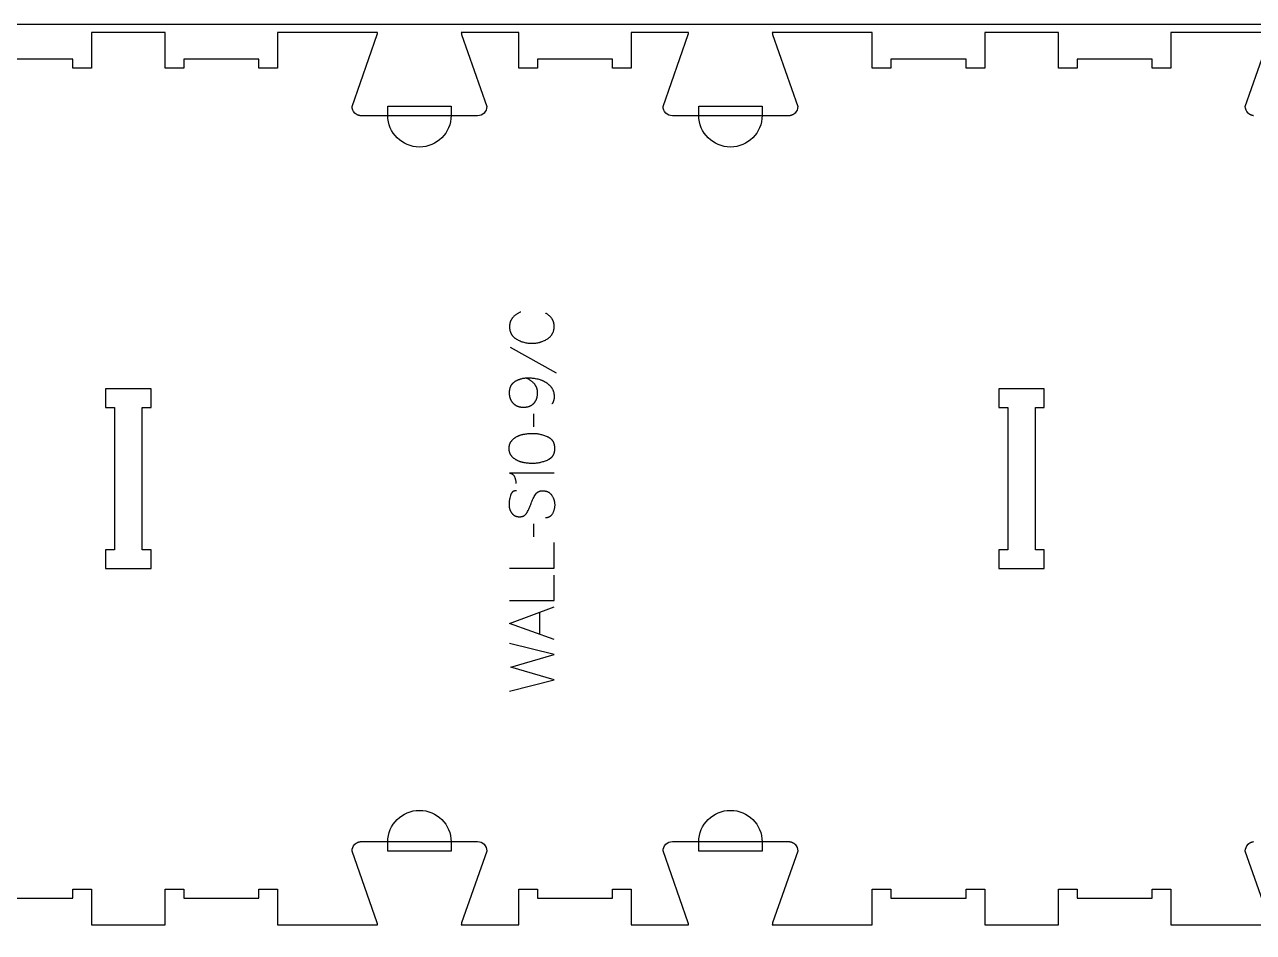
# Model space of a CAD drawing. Extents: x 5216 to 8399, y -10461 to -4867.
# Drawn here: x 6748 to 7574, y -6181 to -5571 of the extents above; entities that cross this region are included whole.
import ezdxf

# ---------------------------------------------------------------- set-up
doc = ezdxf.new("R2010")
doc.units = 0
for name, color, linetype in [('0_SHEET_SPRUCEPLY_2440X122', 1, 'CONTINUOUS'), ('1_ANYTOOL_1MMDEEP_LABELS_S', 2, 'CONTINUOUS'), ('3_ANYTOOL_CUTTHROUGH_INSID', 4, 'CONTINUOUS'), ('4_ANYTOOL_CUTTHROUGH_OUTSI', 5, 'CONTINUOUS'), ('5_ANYTOOL_HALF_MILL_9MM_IN', 3, 'CONTINUOUS')]:
    doc.layers.add(name, color=color, linetype=linetype)

msp = doc.modelspace()

# ---------------------------------------------------------------- linework, layer by layer
at = {"layer": '0_SHEET_SPRUCEPLY_2440X122'}
msp.add_lwpolyline([(5587.32, -5571.21), (5587.32, -6791.21), (8027.32, -6791.21), (8027.32, -5571.21)], close=True, dxfattribs=at)
at = {"layer": '1_ANYTOOL_1MMDEEP_LABELS_S'}
for points in [[(7081.37, -5764.29), (7080.96, -5764.45), (7080.57, -5764.62), (7080.19, -5764.8), (7079.81, -5764.99), (7079.44, -5765.19), (7079.08, -5765.4), (7078.73, -5765.62), (7078.39, -5765.84), (7078.06, -5766.08), (7077.74, -5766.33), (7077.43, -5766.59), (7077.12, -5766.86), (7076.82, -5767.14), (7076.54, -5767.43), (7076.26, -5767.73), (7075.99, -5768.04), (7075.86, -5768.19), (7075.73, -5768.35), (7075.61, -5768.52), (7075.49, -5768.68), (7075.38, -5768.85), (7075.27, -5769.01), (7075.16, -5769.18), (7075.06, -5769.36), (7074.96, -5769.53), (7074.87, -5769.71), (7074.78, -5769.89), (7074.7, -5770.07), (7074.61, -5770.25), (7074.54, -5770.44), (7074.47, -5770.63), (7074.4, -5770.82), (7074.33, -5771.01), (7074.27, -5771.2), (7074.22, -5771.4), (7074.17, -5771.6), (7074.12, -5771.8), (7074.07, -5772), (7074.03, -5772.2), (7074, -5772.41), (7073.97, -5772.62), (7073.94, -5772.83), (7073.92, -5773.04), (7073.9, -5773.26), (7073.89, -5773.48), (7073.88, -5773.7), (7073.87, -5773.92), (7073.87, -5774.14), (7073.87, -5774.49), (7073.89, -5774.82), (7073.91, -5775.16), (7073.94, -5775.48), (7073.98, -5775.8), (7074.03, -5776.12), (7074.09, -5776.43), (7074.16, -5776.74), (7074.24, -5777.04), (7074.33, -5777.33), (7074.42, -5777.62), (7074.53, -5777.91), (7074.64, -5778.19), (7074.7, -5778.32), (7074.77, -5778.46), (7074.83, -5778.59), (7074.9, -5778.73), (7074.97, -5778.86), (7075.04, -5778.99), (7075.11, -5779.12), (7075.19, -5779.25), (7075.27, -5779.38), (7075.35, -5779.5), (7075.44, -5779.63), (7075.52, -5779.75), (7075.61, -5779.87), (7075.7, -5779.99), (7075.89, -5780.23), (7076.09, -5780.46), (7076.29, -5780.68), (7076.51, -5780.9), (7076.73, -5781.12), (7076.97, -5781.33), (7077.21, -5781.53), (7077.46, -5781.73), (7077.72, -5781.93), (7077.99, -5782.12), (7078.27, -5782.3), (7078.56, -5782.48), (7079.15, -5782.82), (7079.75, -5783.14), (7080.35, -5783.43), (7080.96, -5783.71), (7081.58, -5783.96), (7082.21, -5784.19), (7082.84, -5784.4), (7083.48, -5784.58), (7084.13, -5784.75), (7084.79, -5784.89), (7085.45, -5785.01), (7086.12, -5785.11), (7086.79, -5785.19), (7087.48, -5785.24), (7088.17, -5785.27), (7088.87, -5785.29), (7089.57, -5785.27), (7090.26, -5785.24), (7090.94, -5785.19), (7091.62, -5785.11), (7092.29, -5785.01), (7092.95, -5784.88), (7093.6, -5784.74), (7093.93, -5784.66), (7094.25, -5784.57), (7094.57, -5784.48), (7094.89, -5784.38), (7095.21, -5784.28), (7095.53, -5784.17), (7095.84, -5784.06), (7096.15, -5783.94), (7096.77, -5783.68), (7097.38, -5783.4), (7097.99, -5783.1), (7098.58, -5782.78), (7099.17, -5782.44), (7099.46, -5782.25), (7099.74, -5782.07), (7100.01, -5781.88), (7100.27, -5781.68), (7100.53, -5781.47), (7100.77, -5781.26), (7101, -5781.05), (7101.23, -5780.83), (7101.44, -5780.6), (7101.65, -5780.37), (7101.85, -5780.13), (7101.94, -5780.01), (7102.03, -5779.89), (7102.12, -5779.76), (7102.21, -5779.64), (7102.3, -5779.51), (7102.38, -5779.38), (7102.46, -5779.25), (7102.54, -5779.12), (7102.62, -5778.99), (7102.69, -5778.85), (7102.77, -5778.72), (7102.84, -5778.58), (7102.97, -5778.3), (7103.09, -5778.02), (7103.21, -5777.73), (7103.31, -5777.43), (7103.41, -5777.13), (7103.5, -5776.82), (7103.57, -5776.51), (7103.64, -5776.19), (7103.7, -5775.87), (7103.75, -5775.54), (7103.79, -5775.2), (7103.83, -5774.86), (7103.85, -5774.51), (7103.86, -5774.16), (7103.87, -5773.8), (7103.86, -5773.42), (7103.84, -5773.04), (7103.83, -5772.86), (7103.81, -5772.68), (7103.79, -5772.49), (7103.77, -5772.32), (7103.74, -5772.14), (7103.71, -5771.96), (7103.67, -5771.79), (7103.64, -5771.62), (7103.6, -5771.45), (7103.56, -5771.28), (7103.51, -5771.11), (7103.46, -5770.95), (7103.41, -5770.79), (7103.35, -5770.63), (7103.29, -5770.47), (7103.23, -5770.31), (7103.17, -5770.16), (7103.1, -5770), (7103.03, -5769.85), (7102.95, -5769.7), (7102.87, -5769.55), (7102.79, -5769.41), (7102.71, -5769.26), (7102.62, -5769.12), (7102.53, -5768.98), (7102.44, -5768.84), (7102.34, -5768.71), (7102.24, -5768.57), (7102.03, -5768.31), (7101.82, -5768.05), (7101.59, -5767.79), (7101.37, -5767.54), (7101.13, -5767.3), (7100.88, -5767.06), (7100.63, -5766.83), (7100.37, -5766.6), (7100.11, -5766.38), (7099.83, -5766.16), (7099.55, -5765.95), (7099.27, -5765.74), (7098.97, -5765.54), (7098.67, -5765.35), (7098.36, -5765.16), (7098.04, -5764.97)], [(7074.34, -5787.9), (7105.11, -5805.09)], [(7083.25, -5828.4), (7082.98, -5828.4), (7082.72, -5828.39), (7082.46, -5828.38), (7082.2, -5828.36), (7081.94, -5828.33), (7081.69, -5828.3), (7081.45, -5828.27), (7081.2, -5828.23), (7080.96, -5828.18), (7080.72, -5828.13), (7080.49, -5828.07), (7080.26, -5828.01), (7080.03, -5827.94), (7079.81, -5827.87), (7079.59, -5827.79), (7079.37, -5827.71), (7079.16, -5827.62), (7078.95, -5827.53), (7078.75, -5827.43), (7078.55, -5827.32), (7078.35, -5827.21), (7078.15, -5827.09), (7077.96, -5826.97), (7077.77, -5826.84), (7077.59, -5826.71), (7077.41, -5826.58), (7077.23, -5826.43), (7077.06, -5826.28), (7076.89, -5826.13), (7076.72, -5825.97), (7076.56, -5825.81), (7076.4, -5825.64), (7076.24, -5825.46), (7076.09, -5825.28), (7075.94, -5825.1), (7075.8, -5824.92), (7075.67, -5824.74), (7075.54, -5824.55), (7075.41, -5824.36), (7075.29, -5824.16), (7075.17, -5823.96), (7075.06, -5823.76), (7074.96, -5823.56), (7074.85, -5823.35), (7074.76, -5823.15), (7074.67, -5822.93), (7074.58, -5822.72), (7074.5, -5822.5), (7074.42, -5822.28), (7074.35, -5822.06), (7074.28, -5821.83), (7074.22, -5821.6), (7074.17, -5821.37), (7074.11, -5821.14), (7074.07, -5820.9), (7074.03, -5820.66), (7073.99, -5820.41), (7073.96, -5820.17), (7073.93, -5819.92), (7073.91, -5819.67), (7073.89, -5819.41), (7073.88, -5819.15), (7073.87, -5818.89), (7073.87, -5818.63), (7073.87, -5818.29), (7073.88, -5817.96), (7073.9, -5817.63), (7073.93, -5817.31), (7073.96, -5816.99), (7074, -5816.68), (7074.05, -5816.38), (7074.11, -5816.08), (7074.17, -5815.79), (7074.24, -5815.51), (7074.32, -5815.23), (7074.41, -5814.96), (7074.5, -5814.69), (7074.6, -5814.43), (7074.71, -5814.18), (7074.83, -5813.93), (7074.89, -5813.81), (7074.95, -5813.69), (7075.01, -5813.57), (7075.08, -5813.45), (7075.15, -5813.34), (7075.22, -5813.22), (7075.29, -5813.11), (7075.37, -5813), (7075.44, -5812.89), (7075.52, -5812.79), (7075.6, -5812.68), (7075.68, -5812.57), (7075.76, -5812.47), (7075.85, -5812.37), (7075.94, -5812.27), (7076.02, -5812.17), (7076.12, -5812.07), (7076.21, -5811.98), (7076.3, -5811.89), (7076.4, -5811.79), (7076.5, -5811.7), (7076.6, -5811.61), (7076.7, -5811.53), (7076.8, -5811.44), (7077.02, -5811.27), (7077.24, -5811.11), (7077.47, -5810.96), (7077.7, -5810.81), (7077.94, -5810.66), (7078.19, -5810.52), (7078.43, -5810.39), (7078.68, -5810.26), (7078.93, -5810.13), (7079.18, -5810.01), (7079.43, -5809.9), (7079.69, -5809.79), (7079.94, -5809.68), (7080.2, -5809.58), (7080.46, -5809.48), (7080.73, -5809.38), (7080.99, -5809.29), (7081.26, -5809.21), (7081.53, -5809.13), (7081.8, -5809.06), (7082.35, -5808.92), (7082.91, -5808.8), (7083.47, -5808.7), (7084.05, -5808.62), (7084.63, -5808.55), (7085.22, -5808.51), (7085.82, -5808.48), (7086.42, -5808.47), (7087.06, -5808.48), (7087.73, -5808.51), (7088.42, -5808.56), (7089.15, -5808.62), (7089.86, -5808.7), (7090.52, -5808.79), (7091.13, -5808.88), (7092.32, -5809.1), (7092.94, -5809.24), (7093.54, -5809.39), (7094.13, -5809.56), (7094.71, -5809.75), (7095, -5809.85), (7095.28, -5809.96), (7095.56, -5810.07), (7095.83, -5810.19), (7096.11, -5810.31), (7096.38, -5810.43), (7096.65, -5810.56), (7096.91, -5810.7), (7097.17, -5810.83), (7097.43, -5810.98), (7097.69, -5811.13), (7097.94, -5811.28), (7098.19, -5811.44), (7098.44, -5811.6), (7098.68, -5811.76), (7098.92, -5811.93), (7099.16, -5812.11), (7099.4, -5812.29), (7099.63, -5812.48), (7099.86, -5812.66), (7100.09, -5812.86), (7100.31, -5813.06), (7100.53, -5813.26), (7100.74, -5813.47), (7100.95, -5813.67), (7101.14, -5813.89), (7101.33, -5814.1), (7101.52, -5814.32), (7101.7, -5814.54), (7101.87, -5814.76), (7102.03, -5814.99), (7102.19, -5815.22), (7102.34, -5815.45), (7102.48, -5815.69), (7102.61, -5815.93), (7102.74, -5816.17), (7102.86, -5816.42), (7102.98, -5816.67), (7103.09, -5816.92), (7103.19, -5817.17), (7103.28, -5817.43), (7103.37, -5817.69), (7103.45, -5817.96), (7103.52, -5818.23), (7103.59, -5818.5), (7103.64, -5818.77), (7103.7, -5819.05), (7103.74, -5819.33), (7103.78, -5819.61), (7103.81, -5819.9), (7103.84, -5820.19), (7103.85, -5820.48), (7103.86, -5820.77), (7103.87, -5821.07), (7103.86, -5821.42), (7103.84, -5821.77), (7103.83, -5821.94), (7103.81, -5822.11), (7103.8, -5822.28), (7103.77, -5822.44), (7103.75, -5822.61), (7103.72, -5822.77), (7103.69, -5822.93), (7103.66, -5823.1), (7103.62, -5823.26), (7103.58, -5823.42), (7103.54, -5823.57), (7103.49, -5823.73), (7103.44, -5823.88), (7103.39, -5824.04), (7103.34, -5824.19), (7103.28, -5824.34), (7103.22, -5824.49), (7103.16, -5824.64), (7103.09, -5824.78), (7103.02, -5824.93), (7102.95, -5825.07), (7102.88, -5825.22), (7102.8, -5825.36), (7102.72, -5825.5), (7102.64, -5825.63), (7102.55, -5825.77), (7102.46, -5825.91), (7102.37, -5826.04)], [(7085.01, -5808.51), (7085.36, -5808.65), (7085.71, -5808.8), (7086.05, -5808.97), (7086.39, -5809.14), (7086.73, -5809.33), (7087.06, -5809.52), (7087.39, -5809.73), (7087.72, -5809.95), (7088.04, -5810.18), (7088.35, -5810.42), (7088.67, -5810.68), (7088.98, -5810.94), (7089.28, -5811.22), (7089.58, -5811.5), (7089.88, -5811.8), (7090.17, -5812.11), (7090.32, -5812.27), (7090.46, -5812.44), (7090.59, -5812.6), (7090.72, -5812.77), (7090.85, -5812.94), (7090.97, -5813.11), (7091.08, -5813.29), (7091.2, -5813.47), (7091.3, -5813.65), (7091.41, -5813.84), (7091.5, -5814.02), (7091.6, -5814.22), (7091.69, -5814.41), (7091.77, -5814.61), (7091.85, -5814.8), (7091.93, -5815.01), (7092, -5815.21), (7092.06, -5815.42), (7092.12, -5815.63), (7092.18, -5815.84), (7092.23, -5816.06), (7092.28, -5816.28), (7092.33, -5816.5), (7092.36, -5816.73), (7092.4, -5816.95), (7092.43, -5817.19), (7092.45, -5817.42), (7092.47, -5817.65), (7092.49, -5817.89), (7092.5, -5818.14), (7092.51, -5818.38), (7092.51, -5818.63), (7092.51, -5818.89), (7092.5, -5819.16), (7092.49, -5819.42), (7092.47, -5819.68), (7092.45, -5819.93), (7092.42, -5820.18), (7092.39, -5820.43), (7092.36, -5820.67), (7092.32, -5820.92), (7092.27, -5821.16), (7092.22, -5821.39), (7092.17, -5821.63), (7092.11, -5821.86), (7092.05, -5822.08), (7091.98, -5822.31), (7091.9, -5822.53), (7091.83, -5822.75), (7091.74, -5822.96), (7091.66, -5823.17), (7091.56, -5823.38), (7091.47, -5823.59), (7091.37, -5823.79), (7091.26, -5823.99), (7091.15, -5824.19), (7091.03, -5824.38), (7090.91, -5824.57), (7090.79, -5824.76), (7090.66, -5824.95), (7090.52, -5825.13), (7090.38, -5825.31), (7090.24, -5825.48), (7090.09, -5825.66), (7089.94, -5825.83), (7089.78, -5825.99), (7089.62, -5826.15), (7089.45, -5826.3), (7089.28, -5826.45), (7089.11, -5826.59), (7088.93, -5826.73), (7088.75, -5826.86), (7088.57, -5826.98), (7088.38, -5827.1), (7088.19, -5827.22), (7087.99, -5827.33), (7087.79, -5827.43), (7087.59, -5827.53), (7087.38, -5827.63), (7087.17, -5827.71), (7086.95, -5827.8), (7086.73, -5827.87), (7086.51, -5827.95), (7086.28, -5828.01), (7086.05, -5828.08), (7085.82, -5828.13), (7085.58, -5828.18), (7085.34, -5828.23), (7085.09, -5828.27), (7084.84, -5828.3), (7084.58, -5828.33), (7084.33, -5828.36), (7084.06, -5828.38), (7083.8, -5828.39), (7083.53, -5828.4), (7083.25, -5828.4)], [(7089.98, -5832.69), (7090.07, -5841.47)], [(7103.87, -5872.41), (7073.82, -5872.41), (7073.98, -5872.43), (7074.12, -5872.46), (7074.27, -5872.49), (7074.41, -5872.52), (7074.55, -5872.56), (7074.69, -5872.6), (7074.82, -5872.64), (7074.95, -5872.69), (7075.08, -5872.74), (7075.21, -5872.8), (7075.27, -5872.83), (7075.33, -5872.86), (7075.39, -5872.89), (7075.45, -5872.92), (7075.51, -5872.96), (7075.57, -5872.99), (7075.62, -5873.03), (7075.68, -5873.06), (7075.73, -5873.1), (7075.79, -5873.14), (7075.84, -5873.18), (7075.9, -5873.22), (7075.95, -5873.26), (7076, -5873.3), (7076.05, -5873.34), (7076.1, -5873.39), (7076.15, -5873.43), (7076.2, -5873.48), (7076.25, -5873.53), (7076.3, -5873.58), (7076.35, -5873.63), (7076.39, -5873.68), (7076.48, -5873.78), (7076.57, -5873.89), (7076.66, -5874), (7076.74, -5874.11), (7076.82, -5874.23), (7076.89, -5874.35), (7076.97, -5874.48), (7077.04, -5874.61), (7077.11, -5874.75), (7077.17, -5874.89), (7077.23, -5875.03), (7077.35, -5875.32), (7077.46, -5875.6), (7077.56, -5875.89), (7077.65, -5876.17), (7077.74, -5876.45), (7077.82, -5876.73), (7077.89, -5877), (7077.95, -5877.28), (7078.01, -5877.55), (7078.06, -5877.82), (7078.1, -5878.09), (7078.14, -5878.36), (7078.16, -5878.62), (7078.18, -5878.88), (7078.19, -5879.14), (7078.2, -5879.4)], [(7078.45, -5884.29), (7078.26, -5884.29), (7078.17, -5884.29), (7078.08, -5884.3), (7077.99, -5884.31), (7077.9, -5884.31), (7077.81, -5884.32), (7077.72, -5884.34), (7077.64, -5884.35), (7077.55, -5884.37), (7077.47, -5884.38), (7077.39, -5884.4), (7077.3, -5884.42), (7077.22, -5884.44), (7077.14, -5884.47), (7077.06, -5884.49), (7076.98, -5884.52), (7076.91, -5884.54), (7076.83, -5884.57), (7076.76, -5884.61), (7076.68, -5884.64), (7076.61, -5884.67), (7076.54, -5884.71), (7076.47, -5884.75), (7076.4, -5884.79), (7076.33, -5884.83), (7076.26, -5884.87), (7076.19, -5884.91), (7076.13, -5884.96), (7076.06, -5885.01), (7076, -5885.05), (7075.93, -5885.11), (7075.87, -5885.16), (7075.81, -5885.21), (7075.75, -5885.27), (7075.69, -5885.32), (7075.64, -5885.38), (7075.58, -5885.44), (7075.52, -5885.5), (7075.47, -5885.57), (7075.42, -5885.63), (7075.36, -5885.7), (7075.31, -5885.77), (7075.26, -5885.84), (7075.21, -5885.91), (7075.16, -5885.98), (7075.12, -5886.05), (7075.07, -5886.13), (7075.02, -5886.21), (7074.98, -5886.29), (7074.94, -5886.37), (7074.89, -5886.45), (7074.81, -5886.62), (7074.74, -5886.8), (7074.66, -5886.98), (7074.59, -5887.17), (7074.53, -5887.36), (7074.47, -5887.56), (7074.25, -5888.38), (7074.05, -5889.18), (7073.89, -5889.96), (7073.76, -5890.73), (7073.7, -5891.11), (7073.66, -5891.49), (7073.62, -5891.86), (7073.58, -5892.23), (7073.56, -5892.59), (7073.54, -5892.96), (7073.53, -5893.32), (7073.52, -5893.67), (7073.53, -5893.87), (7073.53, -5894.06), (7073.54, -5894.25), (7073.55, -5894.44), (7073.57, -5894.63), (7073.59, -5894.82), (7073.61, -5895.01), (7073.64, -5895.2), (7073.67, -5895.38), (7073.7, -5895.56), (7073.74, -5895.75), (7073.78, -5895.93), (7073.82, -5896.11), (7073.87, -5896.29), (7073.92, -5896.46), (7073.98, -5896.64), (7074.04, -5896.81), (7074.1, -5896.99), (7074.17, -5897.16), (7074.24, -5897.33), (7074.31, -5897.5), (7074.39, -5897.67), (7074.47, -5897.84), (7074.55, -5898), (7074.64, -5898.17), (7074.73, -5898.33), (7074.82, -5898.49), (7074.92, -5898.65), (7075.02, -5898.81), (7075.13, -5898.97), (7075.23, -5899.13), (7075.35, -5899.29), (7075.46, -5899.44), (7075.58, -5899.59), (7075.7, -5899.73), (7075.83, -5899.87), (7075.95, -5900), (7076.08, -5900.13), (7076.22, -5900.25), (7076.35, -5900.37), (7076.49, -5900.49), (7076.64, -5900.6), (7076.78, -5900.7), (7076.93, -5900.8), (7077.08, -5900.89), (7077.24, -5900.98), (7077.4, -5901.07), (7077.56, -5901.15), (7077.72, -5901.23), (7077.89, -5901.3), (7078.06, -5901.36), (7078.23, -5901.42), (7078.41, -5901.48), (7078.59, -5901.53), (7078.77, -5901.57), (7078.96, -5901.62), (7079.15, -5901.65), (7079.34, -5901.68), (7079.53, -5901.71), (7079.73, -5901.73), (7079.93, -5901.75), (7080.14, -5901.76), (7080.34, -5901.77), (7080.55, -5901.77), (7080.77, -5901.77), (7080.98, -5901.76), (7081.19, -5901.75), (7081.39, -5901.73), (7081.59, -5901.7), (7081.79, -5901.67), (7081.98, -5901.64), (7082.17, -5901.59), (7082.36, -5901.55), (7082.54, -5901.5), (7082.72, -5901.44), (7082.89, -5901.37), (7082.98, -5901.34), (7083.06, -5901.3), (7083.15, -5901.27), (7083.23, -5901.23), (7083.31, -5901.19), (7083.39, -5901.15), (7083.47, -5901.11), (7083.55, -5901.06), (7083.63, -5901.02), (7083.71, -5900.97), (7083.79, -5900.93), (7083.86, -5900.88), (7083.94, -5900.83), (7084.01, -5900.77), (7084.08, -5900.72), (7084.16, -5900.67), (7084.23, -5900.61), (7084.3, -5900.55), (7084.37, -5900.49), (7084.43, -5900.43), (7084.5, -5900.37), (7084.57, -5900.31), (7084.63, -5900.25), (7084.7, -5900.18), (7084.83, -5900.04), (7084.95, -5899.9), (7085.07, -5899.76), (7085.18, -5899.61), (7085.3, -5899.45), (7085.4, -5899.29), (7085.51, -5899.12), (7085.61, -5898.94), (7086, -5898.23), (7086.38, -5897.5), (7086.75, -5896.75), (7087.1, -5895.99), (7087.45, -5895.21), (7087.78, -5894.41), (7088.11, -5893.6), (7088.42, -5892.77), (7088.73, -5891.95), (7089.06, -5891.14), (7089.4, -5890.35), (7089.76, -5889.59), (7090.14, -5888.84), (7090.53, -5888.12), (7090.93, -5887.41), (7091.35, -5886.73), (7091.46, -5886.56), (7091.57, -5886.4), (7091.69, -5886.25), (7091.75, -5886.17), (7091.81, -5886.1), (7091.87, -5886.03), (7091.94, -5885.96), (7092, -5885.89), (7092.07, -5885.82), (7092.13, -5885.76), (7092.2, -5885.69), (7092.27, -5885.63), (7092.34, -5885.57), (7092.41, -5885.51), (7092.48, -5885.45), (7092.55, -5885.39), (7092.62, -5885.33), (7092.69, -5885.28), (7092.77, -5885.23), (7092.85, -5885.18), (7092.92, -5885.13), (7093, -5885.08), (7093.08, -5885.03), (7093.16, -5884.98), (7093.24, -5884.94), (7093.32, -5884.9), (7093.4, -5884.86), (7093.49, -5884.82), (7093.57, -5884.78), (7093.66, -5884.74), (7093.74, -5884.71), (7093.83, -5884.67), (7093.92, -5884.64), (7094.01, -5884.61), (7094.1, -5884.58), (7094.19, -5884.55), (7094.28, -5884.53), (7094.47, -5884.48), (7094.66, -5884.43), (7094.86, -5884.4), (7095.06, -5884.37), (7095.26, -5884.34), (7095.47, -5884.32), (7095.68, -5884.31), (7095.9, -5884.3), (7096.11, -5884.3), (7096.34, -5884.3), (7096.56, -5884.31), (7096.8, -5884.33), (7097.03, -5884.35), (7097.25, -5884.38), (7097.48, -5884.41), (7097.7, -5884.44), (7097.91, -5884.48), (7098.13, -5884.53), (7098.34, -5884.58), (7098.54, -5884.64), (7098.74, -5884.7), (7098.94, -5884.77), (7099.13, -5884.84), (7099.32, -5884.92), (7099.51, -5885), (7099.69, -5885.08), (7099.87, -5885.17), (7100.05, -5885.27), (7100.22, -5885.37), (7100.39, -5885.48), (7100.55, -5885.59), (7100.71, -5885.71), (7100.87, -5885.83), (7101.02, -5885.96), (7101.17, -5886.09), (7101.32, -5886.22), (7101.46, -5886.37), (7101.6, -5886.51), (7101.73, -5886.67), (7101.86, -5886.82), (7101.99, -5886.98), (7102.11, -5887.15), (7102.23, -5887.32), (7102.35, -5887.5), (7102.57, -5887.86), (7102.77, -5888.22), (7102.97, -5888.59), (7103.15, -5888.96), (7103.31, -5889.34), (7103.46, -5889.72), (7103.53, -5889.91), (7103.6, -5890.1), (7103.66, -5890.29), (7103.72, -5890.48), (7103.78, -5890.68), (7103.83, -5890.87), (7103.88, -5891.07), (7103.93, -5891.26), (7103.97, -5891.46), (7104.01, -5891.66), (7104.05, -5891.86), (7104.08, -5892.06), (7104.11, -5892.26), (7104.13, -5892.46), (7104.17, -5892.87), (7104.2, -5893.28), (7104.21, -5893.69), (7104.21, -5894.11), (7104.2, -5894.51), (7104.17, -5894.92), (7104.13, -5895.32), (7104.08, -5895.71), (7104.01, -5896.1), (7103.94, -5896.49), (7103.85, -5896.87), (7103.74, -5897.25), (7103.63, -5897.62), (7103.5, -5897.99), (7103.36, -5898.35), (7103.2, -5898.71), (7103.04, -5899.06), (7102.86, -5899.41), (7102.67, -5899.76), (7102.57, -5899.93), (7102.46, -5900.09), (7102.36, -5900.25), (7102.25, -5900.4), (7102.13, -5900.55), (7102.02, -5900.69), (7101.9, -5900.83), (7101.78, -5900.96), (7101.66, -5901.08), (7101.53, -5901.2), (7101.4, -5901.32), (7101.27, -5901.43), (7101.2, -5901.48), (7101.13, -5901.53), (7101.06, -5901.58), (7100.99, -5901.63), (7100.92, -5901.68), (7100.85, -5901.73), (7100.78, -5901.77), (7100.71, -5901.81), (7100.63, -5901.86), (7100.56, -5901.9), (7100.48, -5901.94), (7100.41, -5901.97), (7100.33, -5902.01), (7100.26, -5902.05), (7100.18, -5902.08), (7100.1, -5902.11), (7100.02, -5902.15), (7099.94, -5902.18), (7099.86, -5902.2), (7099.78, -5902.23), (7099.61, -5902.28), (7099.44, -5902.33), (7099.27, -5902.37), (7099.1, -5902.4), (7098.92, -5902.43), (7098.74, -5902.46), (7098.56, -5902.48), (7098.38, -5902.49), (7098.19, -5902.5), (7098, -5902.5)], [(7089.98, -5906.53), (7090.07, -5915.31)], [(7073.87, -5936.27), (7103.87, -5936.27), (7103.87, -5919.17)], [(7073.87, -5958.09), (7103.87, -5958.09), (7103.87, -5940.99)], [(7103.87, -5984.31), (7073.87, -5973.43), (7103.87, -5962.37)], [(7094.31, -5980.84), (7094.31, -5965.93)], [(7073.87, -6019.03), (7103.87, -6011.31), (7074.77, -6002.87), (7103.87, -5994.39), (7073.87, -5986.89)]]:
    msp.add_lwpolyline(points, dxfattribs=at)
msp.add_lwpolyline([(7073.61, -5855.91), (7073.62, -5855.54), (7073.63, -5855.18), (7073.65, -5855), (7073.66, -5854.83), (7073.68, -5854.65), (7073.71, -5854.48), (7073.73, -5854.31), (7073.76, -5854.14), (7073.79, -5853.97), (7073.82, -5853.81), (7073.86, -5853.65), (7073.9, -5853.49), (7073.94, -5853.33), (7073.99, -5853.17), (7074.04, -5853.02), (7074.09, -5852.86), (7074.15, -5852.71), (7074.2, -5852.57), (7074.27, -5852.42), (7074.33, -5852.28), (7074.4, -5852.13), (7074.47, -5851.99), (7074.54, -5851.85), (7074.61, -5851.72), (7074.69, -5851.58), (7074.77, -5851.45), (7074.86, -5851.32), (7074.95, -5851.19), (7075.04, -5851.07), (7075.13, -5850.94), (7075.32, -5850.7), (7075.52, -5850.46), (7075.73, -5850.23), (7075.94, -5850.01), (7076.16, -5849.79), (7076.39, -5849.58), (7076.62, -5849.37), (7076.86, -5849.17), (7077.1, -5848.98), (7077.35, -5848.8), (7077.61, -5848.62), (7077.87, -5848.44), (7078.14, -5848.28), (7078.42, -5848.12), (7078.7, -5847.96), (7078.99, -5847.81), (7079.28, -5847.67), (7079.58, -5847.54), (7079.88, -5847.41), (7080.18, -5847.28), (7080.49, -5847.16), (7080.8, -5847.05), (7081.11, -5846.94), (7081.43, -5846.83), (7081.75, -5846.74), (7082.07, -5846.64), (7082.39, -5846.56), (7082.72, -5846.48), (7083.05, -5846.4), (7083.39, -5846.33), (7084.07, -5846.21), (7084.75, -5846.1), (7085.42, -5846.01), (7086.08, -5845.93), (7086.73, -5845.87), (7087.38, -5845.82), (7088.01, -5845.79), (7088.64, -5845.76), (7089.25, -5845.76), (7089.87, -5845.77), (7090.49, -5845.79), (7091.1, -5845.83), (7091.72, -5845.89), (7092.34, -5845.96), (7092.96, -5846.06), (7093.57, -5846.16), (7094.19, -5846.29), (7094.81, -5846.43), (7095.43, -5846.59), (7096.05, -5846.76), (7096.67, -5846.95), (7097.29, -5847.16), (7097.91, -5847.38), (7098.53, -5847.62), (7099.15, -5847.88), (7099.46, -5848.01), (7099.75, -5848.16), (7100.04, -5848.31), (7100.18, -5848.39), (7100.32, -5848.47), (7100.45, -5848.55), (7100.59, -5848.63), (7100.71, -5848.72), (7100.84, -5848.81), (7100.97, -5848.9), (7101.09, -5848.99), (7101.21, -5849.08), (7101.33, -5849.18), (7101.44, -5849.27), (7101.56, -5849.37), (7101.67, -5849.47), (7101.77, -5849.57), (7101.88, -5849.68), (7101.98, -5849.79), (7102.08, -5849.89), (7102.18, -5850), (7102.28, -5850.11), (7102.37, -5850.23), (7102.46, -5850.34), (7102.55, -5850.46), (7102.64, -5850.58), (7102.72, -5850.7), (7102.8, -5850.82), (7102.88, -5850.95), (7102.96, -5851.07), (7103.03, -5851.2), (7103.1, -5851.33), (7103.17, -5851.47), (7103.24, -5851.6), (7103.3, -5851.73), (7103.37, -5851.87), (7103.43, -5852.01), (7103.48, -5852.15), (7103.54, -5852.3), (7103.59, -5852.44), (7103.64, -5852.59), (7103.69, -5852.74), (7103.73, -5852.89), (7103.77, -5853.04), (7103.81, -5853.19), (7103.89, -5853.51), (7103.95, -5853.83), (7104, -5854.16), (7104.05, -5854.49), (7104.08, -5854.84), (7104.1, -5855.19), (7104.12, -5855.55), (7104.12, -5855.91), (7104.12, -5856.28), (7104.1, -5856.63), (7104.08, -5856.98), (7104.05, -5857.32), (7104, -5857.66), (7103.95, -5857.98), (7103.88, -5858.3), (7103.85, -5858.46), (7103.81, -5858.61), (7103.77, -5858.77), (7103.73, -5858.92), (7103.68, -5859.07), (7103.63, -5859.22), (7103.58, -5859.36), (7103.53, -5859.51), (7103.48, -5859.65), (7103.42, -5859.79), (7103.36, -5859.93), (7103.3, -5860.06), (7103.23, -5860.2), (7103.16, -5860.33), (7103.09, -5860.46), (7103.02, -5860.59), (7102.95, -5860.72), (7102.87, -5860.84), (7102.79, -5860.97), (7102.71, -5861.09), (7102.62, -5861.21), (7102.54, -5861.33), (7102.45, -5861.44), (7102.36, -5861.56), (7102.26, -5861.67), (7102.17, -5861.78), (7102.07, -5861.89), (7101.96, -5862), (7101.86, -5862.1), (7101.75, -5862.2), (7101.65, -5862.31), (7101.53, -5862.41), (7101.42, -5862.5), (7101.3, -5862.6), (7101.18, -5862.69), (7101.06, -5862.79), (7100.94, -5862.88), (7100.81, -5862.97), (7100.69, -5863.05), (7100.55, -5863.14), (7100.42, -5863.22), (7100.29, -5863.3), (7100.15, -5863.38), (7100.01, -5863.46), (7099.72, -5863.61), (7099.42, -5863.75), (7099.11, -5863.89), (7098.48, -5864.14), (7097.86, -5864.38), (7097.23, -5864.6), (7096.61, -5864.8), (7095.99, -5864.99), (7095.37, -5865.17), (7094.75, -5865.32), (7094.13, -5865.46), (7093.51, -5865.58), (7092.89, -5865.69), (7092.28, -5865.78), (7091.66, -5865.85), (7091.05, -5865.91), (7090.43, -5865.95), (7089.82, -5865.98), (7089.21, -5865.99), (7088.59, -5865.98), (7087.97, -5865.96), (7087.34, -5865.92), (7086.69, -5865.87), (7086.04, -5865.81), (7085.38, -5865.73), (7084.71, -5865.64), (7084.02, -5865.54), (7083.68, -5865.48), (7083.35, -5865.41), (7083.01, -5865.34), (7082.68, -5865.27), (7082.35, -5865.19), (7082.03, -5865.1), (7081.71, -5865.01), (7081.39, -5864.91), (7081.07, -5864.81), (7080.76, -5864.7), (7080.46, -5864.58), (7080.15, -5864.46), (7079.85, -5864.34), (7079.55, -5864.21), (7079.26, -5864.07), (7078.97, -5863.93), (7078.68, -5863.78), (7078.4, -5863.63), (7078.13, -5863.47), (7077.86, -5863.3), (7077.6, -5863.13), (7077.34, -5862.95), (7077.09, -5862.76), (7076.85, -5862.57), (7076.61, -5862.38), (7076.38, -5862.17), (7076.16, -5861.96), (7075.94, -5861.75), (7075.73, -5861.52), (7075.52, -5861.3), (7075.32, -5861.06), (7075.13, -5860.82), (7075.04, -5860.7), (7074.95, -5860.57), (7074.86, -5860.45), (7074.77, -5860.32), (7074.69, -5860.19), (7074.61, -5860.05), (7074.54, -5859.92), (7074.47, -5859.78), (7074.4, -5859.64), (7074.33, -5859.5), (7074.27, -5859.36), (7074.2, -5859.22), (7074.15, -5859.07), (7074.09, -5858.92), (7074.04, -5858.77), (7073.99, -5858.62), (7073.94, -5858.47), (7073.9, -5858.31), (7073.86, -5858.15), (7073.82, -5857.99), (7073.79, -5857.83), (7073.76, -5857.66), (7073.73, -5857.5), (7073.71, -5857.33), (7073.68, -5857.16), (7073.66, -5856.99), (7073.65, -5856.81), (7073.63, -5856.64), (7073.62, -5856.28)], close=True, dxfattribs=at)
at = {"layer": '3_ANYTOOL_CUTTHROUGH_INSID', "color": 4}
for points in [[(6802.82, -5936.46), (6833.07, -5936.46), (6833.07, -5923.96), (6827.07, -5923.96), (6827.07, -5828.46), (6833.07, -5828.46), (6833.07, -5815.96), (6802.57, -5815.96), (6802.57, -5828.46), (6808.57, -5828.46), (6808.57, -5923.96), (6802.57, -5923.96), (6802.57, -5936.46)], [(7402.82, -5936.46), (7433.07, -5936.46), (7433.07, -5923.96), (7427.07, -5923.96), (7427.07, -5828.46), (7433.07, -5828.46), (7433.07, -5815.96), (7402.57, -5815.96), (7402.57, -5828.46), (7408.57, -5828.46), (7408.57, -5923.96), (7402.57, -5923.96), (7402.57, -5936.46)]]:
    msp.add_lwpolyline(points, close=True, dxfattribs=at)
at = {"layer": '4_ANYTOOL_CUTTHROUGH_OUTSI', "color": 5}
for points in [[(7585.26, -5576.46), (7567.82, -5576.46), (7518.07, -5576.46), (7518.07, -5600.46), (7505.57, -5600.46), (7505.57, -5594.46), (7455.07, -5594.46), (7455.07, -5600.46), (7442.57, -5600.46), (7442.57, -5576.46), (7393.07, -5576.46), (7393.07, -5600.46), (7380.57, -5600.46), (7380.57, -5594.46), (7330.07, -5594.46), (7330.07, -5600.46), (7317.57, -5600.46), (7317.57, -5576.46), (7267.82, -5576.46), (7250.38, -5576.46), (7250.38, -5576.46, 0.061485), (7250.61, -5577.85), (7267.51, -5626.12), (7267.53, -5626.16), (7267.53, -5626.21), (7267.53, -5626.21, -0.198912), (7265.7, -5630.63), (7265.59, -5630.73), (7265.48, -5630.83), (7265.36, -5630.93), (7265.25, -5631.03), (7265.13, -5631.13), (7265.01, -5631.22), (7264.88, -5631.31), (7264.76, -5631.4), (7264.63, -5631.48), (7264.5, -5631.56), (7264.36, -5631.64), (7264.23, -5631.72), (7264.09, -5631.79), (7263.95, -5631.86), (7263.81, -5631.92), (7263.67, -5631.98), (7263.52, -5632.04), (7263.38, -5632.09), (7263.23, -5632.14), (7263.08, -5632.19), (7262.93, -5632.23), (7262.78, -5632.27), (7262.63, -5632.31), (7262.48, -5632.34), (7262.33, -5632.37), (7262.18, -5632.39), (7262.03, -5632.41), (7261.88, -5632.43), (7261.73, -5632.44), (7261.58, -5632.45), (7261.43, -5632.46), (7261.28, -5632.46), (7183.28, -5632.46, -0.414214), (7177.03, -5626.21), (7177.03, -5626.16), (7177.04, -5626.12), (7193.94, -5577.85), (7193.94, -5577.85, 0.061485), (7194.17, -5576.46), (7155.57, -5576.46), (7155.57, -5600.46), (7143.07, -5600.46), (7143.07, -5594.46), (7092.57, -5594.46), (7092.57, -5600.46), (7080.07, -5600.46), (7080.07, -5576.46), (7041.48, -5576.46), (7041.48, -5576.46, 0.061485), (7041.71, -5577.85), (7058.61, -5626.12), (7058.62, -5626.16), (7058.62, -5626.21), (7058.62, -5626.21, -0.414214), (7052.37, -5632.46), (6974.37, -5632.46), (6974.22, -5632.46), (6974.07, -5632.45), (6973.92, -5632.44), (6973.77, -5632.43), (6973.62, -5632.41), (6973.46, -5632.39), (6973.31, -5632.37), (6973.16, -5632.34), (6973.01, -5632.31), (6972.86, -5632.27), (6972.71, -5632.23), (6972.56, -5632.19), (6972.41, -5632.14), (6972.27, -5632.09), (6972.12, -5632.04), (6971.98, -5631.98), (6971.84, -5631.92), (6971.69, -5631.86), (6971.55, -5631.79), (6971.42, -5631.72), (6971.28, -5631.64), (6971.15, -5631.56), (6971.02, -5631.48), (6970.89, -5631.4), (6970.76, -5631.31), (6970.64, -5631.22), (6970.52, -5631.13), (6970.4, -5631.03), (6970.28, -5630.93), (6970.17, -5630.83), (6970.06, -5630.73), (6969.95, -5630.63, -0.198912), (6968.12, -5626.21), (6968.12, -5626.16), (6968.13, -5626.12), (6985.03, -5577.85), (6985.03, -5577.85, 0.061485), (6985.26, -5576.46), (6967.82, -5576.46), (6918.07, -5576.46), (6918.07, -5600.46), (6905.57, -5600.46), (6905.57, -5594.46), (6855.07, -5594.46), (6855.07, -5600.46), (6842.57, -5600.46), (6842.57, -5576.46), (6793.07, -5576.46), (6793.07, -5600.46), (6780.57, -5600.46), (6780.57, -5594.46), (6730.07, -5594.46)], [(7573.62, -5632.41), (7573.46, -5632.39), (7573.31, -5632.37), (7573.16, -5632.34), (7573.01, -5632.31), (7572.86, -5632.27), (7572.71, -5632.23), (7572.56, -5632.19), (7572.41, -5632.14), (7572.27, -5632.09), (7572.12, -5632.04), (7571.98, -5631.98), (7571.84, -5631.92), (7571.69, -5631.86), (7571.55, -5631.79), (7571.42, -5631.72), (7571.28, -5631.64), (7571.15, -5631.56), (7571.02, -5631.48), (7570.89, -5631.4), (7570.76, -5631.31), (7570.64, -5631.22), (7570.52, -5631.13), (7570.4, -5631.03), (7570.28, -5630.93), (7570.17, -5630.83), (7570.06, -5630.73), (7569.95, -5630.63, -0.198912), (7568.12, -5626.21), (7568.12, -5626.16), (7568.13, -5626.12), (7585.03, -5577.85)], [(6730.07, -6157.96), (6780.57, -6157.96), (6780.57, -6151.96), (6793.07, -6151.96), (6793.07, -6175.96), (6842.57, -6175.96), (6842.57, -6151.96), (6855.07, -6151.96), (6855.07, -6157.96), (6905.57, -6157.96), (6905.57, -6151.96), (6918.07, -6151.96), (6918.07, -6175.96), (6985.26, -6175.96), (6985.26, -6175.96, 0.061485), (6985.03, -6174.57), (6968.13, -6126.29), (6968.12, -6126.25), (6968.12, -6126.21), (6968.12, -6126.21, -0.198912), (6969.95, -6121.79), (6970.06, -6121.68), (6970.17, -6121.58), (6970.28, -6121.48), (6970.4, -6121.38), (6970.52, -6121.29), (6970.64, -6121.19), (6970.76, -6121.1), (6970.89, -6121.02), (6971.02, -6120.93), (6971.15, -6120.85), (6971.28, -6120.77), (6971.42, -6120.7), (6971.55, -6120.63), (6971.69, -6120.56), (6971.84, -6120.49), (6971.98, -6120.43), (6972.12, -6120.38), (6972.27, -6120.32), (6972.41, -6120.27), (6972.56, -6120.22), (6972.71, -6120.18), (6972.86, -6120.14), (6973.01, -6120.11), (6973.16, -6120.07), (6973.31, -6120.05), (6973.46, -6120.02), (6973.62, -6120), (6973.77, -6119.99), (6973.92, -6119.97), (6974.07, -6119.96), (6974.22, -6119.96), (6974.37, -6119.96), (7052.37, -6119.96, -0.414214), (7058.62, -6126.21), (7058.62, -6126.25), (7058.61, -6126.29), (7041.71, -6174.57), (7041.71, -6174.57, 0.061485), (7041.48, -6175.96), (7080.07, -6175.96), (7080.07, -6151.96), (7092.57, -6151.96), (7092.57, -6157.96), (7143.07, -6157.96), (7143.07, -6151.96), (7155.57, -6151.96), (7155.57, -6175.96), (7194.17, -6175.96), (7194.17, -6175.96, 0.061485), (7193.94, -6174.57), (7177.03, -6126.25), (7177.03, -6126.21), (7177.03, -6126.21, -0.414214), (7183.28, -6119.96), (7261.28, -6119.96), (7261.43, -6119.96), (7261.58, -6119.96), (7261.73, -6119.97), (7261.88, -6119.99), (7262.03, -6120), (7262.18, -6120.02), (7262.33, -6120.05), (7262.48, -6120.07), (7262.63, -6120.11), (7262.78, -6120.14), (7262.93, -6120.18), (7263.08, -6120.22), (7263.23, -6120.27), (7263.38, -6120.32), (7263.52, -6120.38), (7263.67, -6120.43), (7263.81, -6120.49), (7263.95, -6120.56), (7264.09, -6120.63), (7264.23, -6120.7), (7264.36, -6120.77), (7264.5, -6120.85), (7264.63, -6120.93), (7264.76, -6121.02), (7264.88, -6121.1), (7265.01, -6121.19), (7265.13, -6121.29), (7265.25, -6121.38), (7265.36, -6121.48), (7265.48, -6121.58), (7265.59, -6121.68), (7265.7, -6121.79, -0.198912), (7267.53, -6126.21), (7267.53, -6126.25), (7267.51, -6126.29), (7250.61, -6174.57), (7250.61, -6174.57, 0.061485), (7250.38, -6175.96), (7317.57, -6175.96), (7317.57, -6151.96), (7330.07, -6151.96), (7330.07, -6157.96), (7380.57, -6157.96), (7380.57, -6151.96), (7393.07, -6151.96), (7393.07, -6175.96), (7442.57, -6175.96), (7442.57, -6151.96), (7455.07, -6151.96), (7455.07, -6157.96), (7505.57, -6157.96), (7505.57, -6151.96), (7518.07, -6151.96), (7518.07, -6175.96), (7585.26, -6175.96)], [(7585.03, -6174.57), (7568.13, -6126.29), (7568.12, -6126.25), (7568.12, -6126.21), (7568.12, -6126.21, -0.198912), (7569.95, -6121.79), (7570.06, -6121.68), (7570.17, -6121.58), (7570.28, -6121.48), (7570.4, -6121.38), (7570.52, -6121.29), (7570.64, -6121.19), (7570.76, -6121.1), (7570.89, -6121.02), (7571.02, -6120.93), (7571.15, -6120.85), (7571.28, -6120.77), (7571.42, -6120.7), (7571.55, -6120.63), (7571.69, -6120.56), (7571.84, -6120.49), (7571.98, -6120.43), (7572.12, -6120.38), (7572.27, -6120.32), (7572.41, -6120.27), (7572.56, -6120.22), (7572.71, -6120.18), (7572.86, -6120.14), (7573.01, -6120.11), (7573.16, -6120.07), (7573.31, -6120.05), (7573.46, -6120.02), (7573.62, -6120)]]:
    msp.add_lwpolyline(points, format="xyb", dxfattribs=at)
at = {"layer": '5_ANYTOOL_HALF_MILL_9MM_IN', "color": 3}
for points in [[(7034.62, -5632.21, -1), (6992.12, -5632.21), (6992.12, -5631.96), (6992.12, -5625.96), (7034.62, -5625.96), (7034.62, -5631.96), (7034.62, -5632.21)], [(7243.53, -5632.21, -1), (7201.03, -5632.21), (7201.03, -5631.96), (7201.03, -5625.96), (7243.53, -5625.96), (7243.53, -5631.96), (7243.53, -5632.21)], [(6992.12, -6120.21, -1), (7034.62, -6120.21), (7034.62, -6120.46), (7034.62, -6126.46), (6992.12, -6126.46), (6992.12, -6120.46), (6992.12, -6120.21)], [(7201.03, -6120.21, -1), (7243.53, -6120.21), (7243.53, -6120.46), (7243.53, -6126.46), (7201.03, -6126.46), (7201.03, -6120.46), (7201.03, -6120.21)]]:
    msp.add_lwpolyline(points, format="xyb", close=True, dxfattribs=at)

doc.saveas('drawing.dxf')
